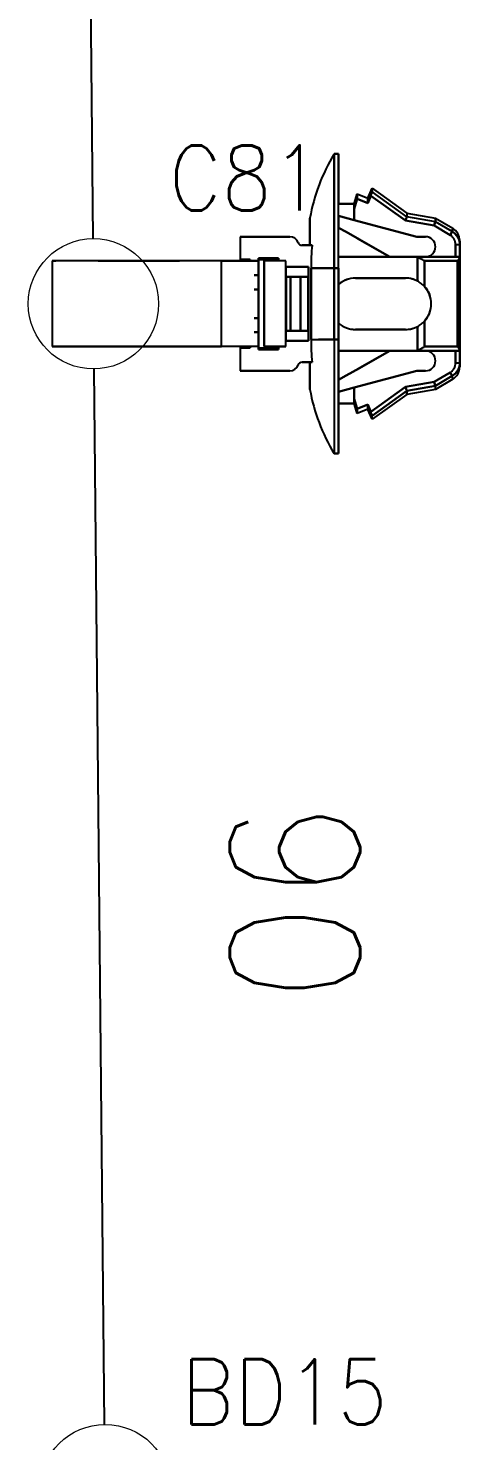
# Model space of a CAD drawing. Header units: inches. Extents: x 47316 to 59086, y 3141 to 11743.
# Drawn here: x 52997 to 53013.5, y 6175.9 to 6230.1 of the extents above; entities that cross this region are included whole.
import ezdxf

# ---------------------------------------------------------------- set-up
doc = ezdxf.new("R2010")
doc.units = ezdxf.units.IN
doc.header["$MEASUREMENT"] = 0
doc.styles.get("Standard").update_dxf_attribs({"font": ''})
doc.styles.get('Standard').set_extended_font_data('SimSun')
doc.linetypes.add('_VH_OTCON', pattern='A,0.0001,[7,VeSys.shx,S=0.1,R=0,X=0,Y=0],-0.4,[7,VeSys.shx,S=0.1,R=0,X=0,Y=0],-0.4,["X",Standard,S=1,R=0,X=-0.5,Y=-0.5],-0.0001,[7,VeSys.shx,S=0.1,R=0,X=0,Y=0],-0.4', length=1.2002)

msp = doc.modelspace()

# ---------------------------------------------------------------- linework, layer by layer
at = {"color": 0, "linetype": '_VH_OTCON', "ltscale": 5}
for p, q in [((52998.954, 6272.029), (52999.452, 6222.024)), ((52999.905, 6176.529), (52999.502, 6217.024))]:
    msp.add_line(p, q, dxfattribs=at)
at = {"color": 7, "ltscale": 0.0075}
for p, q in [((53008.712, 6225.271), (53008.877, 6225.271)), ((53008.877, 6225.271), (53008.712, 6225.271)), ((53013.529, 6221.789), (53013.364, 6221.789)), ((53013.529, 6221.789), (53013.364, 6221.789)), ((53008.877, 6220.893), (53008.712, 6220.893)), ((53008.712, 6220.893), (53008.877, 6220.893)), ((53005.648, 6220.619), (53005.812, 6220.619)), ((53005.812, 6220.619), (53005.648, 6220.619)), ((53005.812, 6220.072), (53005.648, 6220.072)), ((53005.648, 6220.072), (53005.812, 6220.072)), ((53005.648, 6218.977), (53005.812, 6218.977)), ((53005.812, 6218.977), (53005.648, 6218.977)), ((53005.812, 6218.43), (53005.648, 6218.43)), ((53005.648, 6218.43), (53005.812, 6218.43)), ((53008.712, 6218.156), (53008.877, 6218.156)), ((53008.877, 6218.156), (53008.712, 6218.156)), ((53013.529, 6217.718), (53013.364, 6217.718)), ((53013.364, 6217.26), (53013.529, 6217.26)), ((53013.364, 6217.26), (53013.529, 6217.26)), ((53008.712, 6213.778), (53008.877, 6213.778)), ((53008.877, 6213.778), (53008.712, 6213.778))]:
    msp.add_line(p, q, dxfattribs=at)
at = {"color": 7, "ltscale": 0.2}
for p, q in [((53008.712, 6225.271), (53008.712, 6220.893)), ((53008.712, 6220.893), (53008.712, 6225.271)), ((53008.877, 6220.893), (53008.877, 6225.271)), ((53008.877, 6220.893), (53008.877, 6225.271)), ((53008.712, 6218.156), (53008.712, 6213.778)), ((53008.712, 6218.156), (53008.712, 6213.778)), ((53008.877, 6218.156), (53008.877, 6213.778)), ((53008.877, 6213.778), (53008.877, 6218.156))]:
    msp.add_line(p, q, dxfattribs=at)
at = {"color": 7, "ltscale": 0.087396}
for p, q in [((53008.877, 6225.271), (53008.877, 6223.358)), ((53008.877, 6225.271), (53008.877, 6223.358)), ((53008.877, 6213.778), (53008.877, 6215.691))]:
    msp.add_line(p, q, dxfattribs=at)
at = {"color": 7, "ltscale": 0.019025}
msp.add_line((53009.999, 6223.574), (53010.163, 6223.957), dxfattribs=at)
at = {"color": 7, "ltscale": 0.006177}
msp.add_line((53010.163, 6223.822), (53010.163, 6223.957), dxfattribs=at)
at = {"color": 7, "ltscale": 0.006165}
for p, q in [((53010.163, 6223.957), (53010.163, 6223.822)), ((53011.504, 6222.999), (53011.504, 6222.864)), ((53011.504, 6222.999), (53011.504, 6222.864))]:
    msp.add_line(p, q, dxfattribs=at)
at = {"color": 7, "ltscale": 0.075271}
for p, q in [((53010.163, 6223.957), (53011.504, 6222.999)), ((53011.504, 6222.864), (53010.163, 6223.822)), ((53010.163, 6215.227), (53011.504, 6216.184)), ((53011.504, 6216.184), (53010.163, 6215.227)), ((53011.504, 6216.049), (53010.163, 6215.092))]:
    msp.add_line(p, q, dxfattribs=at)
at = {"color": 7, "ltscale": 0.018174}
msp.add_line((53009.479, 6223.355), (53009.588, 6223.738), dxfattribs=at)
at = {"color": 7, "ltscale": 0.018199}
for p, q in [((53009.479, 6223.171), (53009.588, 6223.554)), ((53009.588, 6223.554), (53009.479, 6223.171)), ((53009.479, 6215.878), (53009.588, 6215.495)), ((53009.588, 6215.495), (53009.479, 6215.878))]:
    msp.add_line(p, q, dxfattribs=at)
at = {"color": 7, "ltscale": 0.000925}
msp.add_line((53009.588, 6223.738), (53009.588, 6223.718), dxfattribs=at)
at = {"color": 7, "ltscale": 0.020195}
for p, q in [((53009.588, 6223.738), (53009.999, 6223.574)), ((53009.588, 6223.554), (53009.999, 6223.389)), ((53009.999, 6223.389), (53009.588, 6223.554)), ((53009.588, 6215.495), (53009.999, 6215.659)), ((53009.999, 6215.659), (53009.588, 6215.495)), ((53009.999, 6215.475), (53009.588, 6215.31))]:
    msp.add_line(p, q, dxfattribs=at)
at = {"color": 7, "ltscale": 0.000912}
for p, q in [((53009.588, 6223.718), (53009.588, 6223.738)), ((53009.999, 6215.475), (53009.999, 6215.495))]:
    msp.add_line(p, q, dxfattribs=at)
at = {"color": 7, "ltscale": 0.002823}
msp.add_line((53009.588, 6223.718), (53009.588, 6223.656), dxfattribs=at)
at = {"color": 7, "ltscale": 0.00282}
for p, q in [((53009.588, 6223.656), (53009.588, 6223.718)), ((53009.999, 6215.495), (53009.999, 6215.557))]:
    msp.add_line(p, q, dxfattribs=at)
at = {"color": 7, "ltscale": 0.004681}
for p, q in [((53009.588, 6223.656), (53009.588, 6223.554)), ((53009.588, 6223.554), (53009.588, 6223.656))]:
    msp.add_line(p, q, dxfattribs=at)
at = {"color": 7, "ltscale": 0.013619}
for p, q in [((53009.999, 6223.389), (53010.116, 6223.663)), ((53010.116, 6223.663), (53009.999, 6223.389)), ((53009.999, 6215.659), (53010.116, 6215.385)), ((53010.116, 6215.385), (53009.999, 6215.659))]:
    msp.add_line(p, q, dxfattribs=at)
at = {"color": 7, "ltscale": 0.000327}
msp.add_line((53009.999, 6223.567), (53009.999, 6223.574), dxfattribs=at)
at = {"color": 7, "ltscale": 0.008441}
for p, q in [((53009.999, 6223.574), (53009.999, 6223.389)), ((53009.479, 6223.355), (53009.479, 6223.171)), ((53009.479, 6223.171), (53009.479, 6223.355))]:
    msp.add_line(p, q, dxfattribs=at)
at = {"color": 7, "ltscale": 0.008429}
for p, q in [((53009.999, 6223.389), (53009.999, 6223.574)), ((53009.588, 6215.495), (53009.588, 6215.31))]:
    msp.add_line(p, q, dxfattribs=at)
at = {"color": 7, "ltscale": 0.00033}
for p, q in [((53009.999, 6223.574), (53009.999, 6223.567)), ((53009.479, 6223.348), (53009.479, 6223.355)), ((53009.479, 6215.693), (53009.479, 6215.7))]:
    msp.add_line(p, q, dxfattribs=at)
at = {"color": 7, "ltscale": 0.001593}
msp.add_line((53009.999, 6223.532), (53009.999, 6223.567), dxfattribs=at)
at = {"color": 7, "ltscale": 0.003809}
msp.add_line((53009.999, 6223.567), (53009.999, 6223.483), dxfattribs=at)
at = {"color": 7, "ltscale": 0.004291}
msp.add_line((53009.999, 6223.483), (53009.999, 6223.389), dxfattribs=at)
at = {"color": 7, "ltscale": 0.074459}
for p, q in [((53010.116, 6223.663), (53011.442, 6222.716)), ((53011.442, 6222.716), (53010.116, 6223.663)), ((53010.116, 6215.385), (53011.442, 6216.333)), ((53011.442, 6216.333), (53010.116, 6215.385))]:
    msp.add_line(p, q, dxfattribs=at)
at = {"color": 7, "ltscale": 0.075264}
msp.add_line((53011.504, 6222.864), (53010.163, 6223.822), dxfattribs=at)
at = {"color": 7, "ltscale": 0.027499}
for p, q in [((53009.479, 6223.355), (53008.877, 6223.355)), ((53008.877, 6223.355), (53009.479, 6223.355)), ((53009.479, 6215.693), (53008.877, 6215.693)), ((53008.877, 6215.693), (53009.479, 6215.693))]:
    msp.add_line(p, q, dxfattribs=at)
at = {"color": 7, "ltscale": 0.020602}
for p, q in [((53008.877, 6222.898), (53008.877, 6222.447)), ((53008.877, 6222.898), (53008.877, 6222.447)), ((53008.877, 6216.151), (53008.877, 6216.602))]:
    msp.add_line(p, q, dxfattribs=at)
at = {"color": 7, "ltscale": 0.028456}
for p, q in [((53009.479, 6222.737), (53008.877, 6222.898)), ((53008.877, 6222.898), (53009.479, 6222.737)), ((53009.479, 6216.311), (53008.877, 6216.151)), ((53008.877, 6216.151), (53009.479, 6216.311))]:
    msp.add_line(p, q, dxfattribs=at)
at = {"color": 7, "ltscale": 0.008432}
msp.add_line((53009.479, 6223.171), (53009.479, 6223.355), dxfattribs=at)
at = {"color": 7, "ltscale": 0.000342}
for p, q in [((53009.479, 6223.355), (53009.479, 6223.348)), ((53009.479, 6215.701), (53009.479, 6215.693))]:
    msp.add_line(p, q, dxfattribs=at)
at = {"color": 7, "ltscale": 0.000286}
for p, q in [((53009.48, 6223.354), (53009.479, 6223.348)), ((53009.479, 6223.348), (53009.48, 6223.354))]:
    msp.add_line(p, q, dxfattribs=at)
at = {"color": 7, "ltscale": 0.002209}
msp.add_line((53009.479, 6223.3), (53009.479, 6223.348), dxfattribs=at)
at = {"color": 7, "ltscale": 0.003674}
for p, q in [((53009.479, 6223.348), (53009.479, 6223.267)), ((53009.479, 6215.781), (53009.479, 6215.701))]:
    msp.add_line(p, q, dxfattribs=at)
at = {"color": 7, "ltscale": 0.00434}
msp.add_line((53009.479, 6223.267), (53009.479, 6223.172), dxfattribs=at)
at = {"color": 7, "ltscale": 0.019785}
for p, q in [((53009.479, 6222.737), (53009.479, 6223.171)), ((53009.479, 6223.171), (53009.479, 6222.737)), ((53009.479, 6216.311), (53009.479, 6215.878)), ((53009.479, 6215.878), (53009.479, 6216.311))]:
    msp.add_line(p, q, dxfattribs=at)
at = {"color": 7, "ltscale": 0.002621}
for p, q in [((53011.481, 6222.807), (53011.503, 6222.86)), ((53011.503, 6222.86), (53011.481, 6222.807)), ((53011.503, 6216.188), (53011.481, 6216.241)), ((53011.481, 6216.241), (53011.503, 6216.188))]:
    msp.add_line(p, q, dxfattribs=at)
at = {"color": 7, "ltscale": 0.050773}
for p, q in [((53012.598, 6222.669), (53011.503, 6222.86)), ((53011.503, 6216.188), (53012.598, 6216.38)), ((53012.598, 6216.38), (53011.503, 6216.188))]:
    msp.add_line(p, q, dxfattribs=at)
at = {"color": 7, "ltscale": 0.05076}
for p, q in [((53011.504, 6222.999), (53012.598, 6222.808)), ((53012.598, 6216.241), (53011.504, 6216.049))]:
    msp.add_line(p, q, dxfattribs=at)
at = {"color": 7, "ltscale": 0.050769}
msp.add_line((53012.598, 6222.669), (53011.504, 6222.864), dxfattribs=at)
at = {"color": 7, "ltscale": 0.047501}
for p, q in [((53007.782, 6221.768), (53007.782, 6222.808)), ((53007.782, 6222.808), (53007.782, 6221.768)), ((53007.782, 6216.241), (53007.782, 6217.28)), ((53007.782, 6217.28), (53007.782, 6216.241))]:
    msp.add_line(p, q, dxfattribs=at)
at = {"color": 7, "ltscale": 0.015242}
for p, q in [((53009.167, 6222.279), (53008.876, 6222.443)), ((53008.876, 6216.605), (53009.167, 6216.769))]:
    msp.add_line(p, q, dxfattribs=at)
at = {"color": 7, "ltscale": 0.015215}
msp.add_line((53008.876, 6222.443), (53009.166, 6222.28), dxfattribs=at)
at = {"color": 7, "ltscale": 0.02701}
msp.add_line((53009.166, 6222.28), (53009.681, 6221.989), dxfattribs=at)
at = {"color": 7, "ltscale": 0.026985}
for p, q in [((53009.681, 6221.989), (53009.167, 6222.279)), ((53009.167, 6216.769), (53009.681, 6217.06))]:
    msp.add_line(p, q, dxfattribs=at)
at = {"color": 7, "ltscale": 0.11383}
for p, q in [((53011.887, 6222.097), (53009.479, 6222.737)), ((53009.479, 6222.737), (53011.887, 6222.097)), ((53011.887, 6216.952), (53009.479, 6216.311)), ((53009.479, 6216.311), (53011.887, 6216.952))]:
    msp.add_line(p, q, dxfattribs=at)
at = {"color": 7, "ltscale": 0.004321}
for p, q in [((53011.442, 6222.716), (53011.479, 6222.803)), ((53011.479, 6222.803), (53011.442, 6222.716)), ((53011.479, 6216.245), (53011.442, 6216.333)), ((53011.442, 6216.333), (53011.479, 6216.245))]:
    msp.add_line(p, q, dxfattribs=at)
at = {"color": 7, "ltscale": 0.051095}
for p, q in [((53011.442, 6222.716), (53012.544, 6222.523)), ((53012.544, 6222.523), (53011.442, 6222.716)), ((53011.442, 6216.333), (53012.544, 6216.525)), ((53012.544, 6216.525), (53011.442, 6216.333))]:
    msp.add_line(p, q, dxfattribs=at)
at = {"color": 7, "ltscale": 0.000205}
for p, q in [((53011.479, 6222.803), (53011.481, 6222.807)), ((53011.481, 6222.807), (53011.479, 6222.803)), ((53011.481, 6216.241), (53011.479, 6216.245)), ((53011.479, 6216.245), (53011.481, 6216.241))]:
    msp.add_line(p, q, dxfattribs=at)
at = {"color": 7, "ltscale": 0.004276}
for p, q in [((53012.577, 6222.611), (53012.544, 6222.523)), ((53012.544, 6222.523), (53012.576, 6222.611)), ((53012.576, 6216.437), (53012.544, 6216.525)), ((53012.544, 6216.525), (53012.577, 6216.438))]:
    msp.add_line(p, q, dxfattribs=at)
at = {"color": 7, "ltscale": 0.0329}
for p, q in [((53012.544, 6222.523), (53013.165, 6222.158)), ((53013.165, 6222.158), (53012.544, 6222.523)), ((53012.544, 6216.525), (53013.165, 6216.891)), ((53013.165, 6216.891), (53012.544, 6216.525))]:
    msp.add_line(p, q, dxfattribs=at)
at = {"color": 7, "ltscale": 0.002806}
for p, q in [((53012.576, 6222.611), (53012.598, 6222.669)), ((53012.598, 6216.38), (53012.576, 6216.437))]:
    msp.add_line(p, q, dxfattribs=at)
at = {"color": 7, "ltscale": 0.00266}
for p, q in [((53012.598, 6222.669), (53012.578, 6222.614)), ((53012.578, 6216.435), (53012.598, 6216.38))]:
    msp.add_line(p, q, dxfattribs=at)
at = {"color": 7, "ltscale": 0.006219}
msp.add_line((53012.598, 6222.672), (53012.598, 6222.808), dxfattribs=at)
at = {"color": 7, "ltscale": 0.006223}
for p, q in [((53012.598, 6222.808), (53012.598, 6222.671)), ((53012.598, 6216.241), (53012.598, 6216.377)), ((53012.598, 6216.241), (53012.598, 6216.377))]:
    msp.add_line(p, q, dxfattribs=at)
at = {"color": 7, "ltscale": 0.034946}
for p, q in [((53012.598, 6222.808), (53013.258, 6222.42)), ((53013.258, 6216.629), (53012.598, 6216.241))]:
    msp.add_line(p, q, dxfattribs=at)
at = {"color": 7, "ltscale": 0.000128}
for p, q in [((53012.598, 6222.671), (53012.598, 6222.669)), ((53012.598, 6222.669), (53012.598, 6222.671)), ((53012.598, 6216.38), (53012.598, 6216.377))]:
    msp.add_line(p, q, dxfattribs=at)
at = {"color": 7, "ltscale": 0.034208}
for p, q in [((53013.244, 6222.292), (53012.598, 6222.671)), ((53013.244, 6216.757), (53012.598, 6216.377))]:
    msp.add_line(p, q, dxfattribs=at)
at = {"color": 7, "ltscale": 0.034163}
for p, q in [((53013.244, 6222.292), (53012.598, 6222.669)), ((53012.598, 6216.38), (53013.244, 6216.757))]:
    msp.add_line(p, q, dxfattribs=at)
at = {"color": 7, "ltscale": 0.007092}
for p, q in [((53013.244, 6222.292), (53013.165, 6222.158)), ((53013.165, 6222.158), (53013.244, 6222.292)), ((53013.165, 6216.891), (53013.244, 6216.757)), ((53013.244, 6216.757), (53013.165, 6216.891))]:
    msp.add_line(p, q, dxfattribs=at)
at = {"color": 7, "ltscale": 0.00587}
msp.add_line((53013.259, 6222.419), (53013.244, 6222.292), dxfattribs=at)
at = {"color": 7, "ltscale": 0.005865}
for p, q in [((53013.244, 6222.292), (53013.258, 6222.419)), ((53013.258, 6216.629), (53013.244, 6216.757))]:
    msp.add_line(p, q, dxfattribs=at)
at = {"color": 7, "ltscale": 0.039999}
for p, q in [((53005.1, 6222.097), (53005.1, 6221.221)), ((53005.1, 6222.097), (53005.1, 6221.221)), ((53005.1, 6217.828), (53005.1, 6216.952)), ((53005.1, 6217.828), (53005.1, 6216.952))]:
    msp.add_line(p, q, dxfattribs=at)
at = {"color": 7, "ltscale": 0.022501}
for p, q in [((53005.1, 6222.097), (53005.593, 6222.097)), ((53005.593, 6222.097), (53005.1, 6222.097)), ((53005.1, 6216.952), (53005.593, 6216.952)), ((53005.1, 6216.952), (53005.593, 6216.952))]:
    msp.add_line(p, q, dxfattribs=at)
at = {"color": 7, "ltscale": 0.064999}
for p, q in [((53005.593, 6222.097), (53007.016, 6222.097)), ((53007.016, 6222.097), (53005.593, 6222.097)), ((53005.593, 6216.952), (53007.016, 6216.952)), ((53005.593, 6216.952), (53007.016, 6216.952))]:
    msp.add_line(p, q, dxfattribs=at)
at = {"color": 7, "ltscale": 0.017476}
for p, q in [((53007.48, 6221.768), (53007.863, 6221.768)), ((53007.48, 6217.28), (53007.863, 6217.28))]:
    msp.add_line(p, q, dxfattribs=at)
at = {"color": 7, "ltscale": 0.017471}
for p, q in [((53007.863, 6221.768), (53007.48, 6221.768)), ((53007.863, 6217.28), (53007.48, 6217.28))]:
    msp.add_line(p, q, dxfattribs=at)
at = {"color": 7, "ltscale": 0.00369}
for p, q in [((53007.782, 6221.768), (53007.863, 6221.768)), ((53007.863, 6217.28), (53007.782, 6217.28))]:
    msp.add_line(p, q, dxfattribs=at)
at = {"color": 7, "ltscale": 0.064963}
msp.add_line((53009.609, 6222.03), (53010.847, 6221.33), dxfattribs=at)
at = {"color": 7, "ltscale": 0.061156}
for p, q in [((53010.847, 6221.33), (53009.681, 6221.989)), ((53009.681, 6217.06), (53010.847, 6217.718))]:
    msp.add_line(p, q, dxfattribs=at)
at = {"color": 7, "ltscale": 0.061161}
msp.add_line((53009.681, 6221.989), (53010.847, 6221.33), dxfattribs=at)
at = {"color": 7, "ltscale": 0.014999}
for p, q in [((53012.215, 6222.097), (53011.887, 6222.097)), ((53012.215, 6222.097), (53011.887, 6222.097)), ((53011.887, 6222.097), (53012.215, 6222.097)), ((53012.215, 6216.952), (53011.887, 6216.952)), ((53011.887, 6216.952), (53012.215, 6216.952))]:
    msp.add_line(p, q, dxfattribs=at)
at = {"color": 7, "ltscale": 0.020941}
for p, q in [((53013.364, 6221.789), (53013.364, 6221.33)), ((53013.364, 6221.33), (53013.364, 6221.789)), ((53013.529, 6221.789), (53013.529, 6221.33)), ((53013.529, 6221.33), (53013.529, 6221.789)), ((53013.364, 6217.26), (53013.364, 6217.718)), ((53013.364, 6217.718), (53013.364, 6217.26)), ((53013.529, 6217.718), (53013.529, 6217.26)), ((53013.529, 6217.26), (53013.529, 6217.718))]:
    msp.add_line(p, q, dxfattribs=at)
at = {"color": 7, "ltscale": 0.007248}
msp.add_line((53013.529, 6221.789), (53013.529, 6221.947), dxfattribs=at)
at = {"color": 7, "ltscale": 0.001605}
msp.add_line((53013.529, 6221.904), (53013.529, 6221.939), dxfattribs=at)
at = {"color": 7, "ltscale": 0.006183}
msp.add_line((53013.529, 6221.924), (53013.529, 6221.789), dxfattribs=at)
at = {"color": 7, "ltscale": 0.004422}
msp.add_line((53013.529, 6221.789), (53013.529, 6221.886), dxfattribs=at)
at = {"color": 7, "ltscale": 0.012915}
msp.add_line((53013.529, 6221.886), (53013.529, 6221.603), dxfattribs=at)
at = {"color": 7, "ltscale": 0.0175}
for p, q in [((53005.1, 6221.221), (53005.483, 6221.221)), ((53005.483, 6221.221), (53005.1, 6221.221)), ((53005.1, 6217.828), (53005.483, 6217.828)), ((53005.1, 6217.828), (53005.483, 6217.828)), ((53005.483, 6217.828), (53005.1, 6217.828))]:
    msp.add_line(p, q, dxfattribs=at)
at = {"color": 7, "ltscale": 0.002499}
for p, q in [((53005.1, 6221.221), (53005.1, 6221.166)), ((53005.483, 6221.166), (53005.483, 6221.221)), ((53005.483, 6221.221), (53005.483, 6221.166)), ((53005.812, 6221.276), (53005.812, 6221.221)), ((53005.812, 6221.221), (53005.812, 6221.276)), ((53005.812, 6221.221), (53005.812, 6221.276)), ((53006.523, 6221.166), (53006.523, 6221.221)), ((53006.523, 6221.221), (53006.523, 6221.166)), ((53006.523, 6221.166), (53006.523, 6221.221)), ((53005.1, 6217.882), (53005.1, 6217.828)), ((53005.483, 6217.828), (53005.483, 6217.882)), ((53005.483, 6217.882), (53005.483, 6217.828)), ((53005.812, 6217.773), (53005.812, 6217.828)), ((53005.812, 6217.773), (53005.812, 6217.828)), ((53006.523, 6217.828), (53006.523, 6217.882)), ((53006.523, 6217.882), (53006.523, 6217.828)), ((53006.523, 6217.828), (53006.523, 6217.882))]:
    msp.add_line(p, q, dxfattribs=at)
at = {"color": 7, "ltscale": 2.6e-05}
for p, q in [((53005.1, 6221.221), (53005.101, 6221.221)), ((53005.101, 6217.828), (53005.1, 6217.828))]:
    msp.add_line(p, q, dxfattribs=at)
at = {"color": 7, "ltscale": 0.035001}
for p, q in [((53006.578, 6221.276), (53005.812, 6221.276)), ((53006.578, 6221.276), (53005.812, 6221.276)), ((53005.812, 6221.276), (53006.578, 6221.276)), ((53008.877, 6218.156), (53008.11, 6218.156)), ((53008.877, 6218.156), (53008.11, 6218.156)), ((53005.812, 6217.773), (53006.578, 6217.773)), ((53006.578, 6217.773), (53005.812, 6217.773))]:
    msp.add_line(p, q, dxfattribs=at)
at = {"color": 7, "ltscale": 0.032501}
for p, q in [((53005.812, 6221.221), (53006.523, 6221.221)), ((53006.523, 6221.221), (53005.812, 6221.221)), ((53005.812, 6217.828), (53006.523, 6217.828)), ((53005.812, 6217.828), (53006.523, 6217.828))]:
    msp.add_line(p, q, dxfattribs=at)
at = {"color": 7, "ltscale": 0.154999}
for p, q in [((53005.812, 6217.828), (53005.812, 6221.221)), ((53005.812, 6221.221), (53005.812, 6217.828))]:
    msp.add_line(p, q, dxfattribs=at)
at = {"color": 7, "ltscale": 0.004999}
for p, q in [((53006.578, 6221.166), (53006.578, 6221.276)), ((53006.578, 6221.276), (53006.578, 6221.166)), ((53006.578, 6217.773), (53006.578, 6217.882)), ((53006.578, 6217.882), (53006.578, 6217.773))]:
    msp.add_line(p, q, dxfattribs=at)
at = {"color": 7, "ltscale": 0.089999}
for p, q in [((53010.847, 6221.33), (53008.877, 6221.33)), ((53008.877, 6221.33), (53010.847, 6221.33)), ((53008.877, 6217.718), (53010.847, 6217.718)), ((53010.847, 6217.718), (53008.877, 6217.718))]:
    msp.add_line(p, q, dxfattribs=at)
at = {"color": 7, "ltscale": 0.039936}
for p, q in [((53011.721, 6221.33), (53010.847, 6221.33)), ((53010.847, 6221.33), (53011.721, 6221.33)), ((53010.847, 6217.718), (53011.721, 6217.718)), ((53011.721, 6217.718), (53010.847, 6217.718))]:
    msp.add_line(p, q, dxfattribs=at)
at = {"color": 7, "ltscale": 0.082565}
for p, q in [((53011.721, 6221.33), (53013.529, 6221.33)), ((53013.529, 6221.33), (53011.721, 6221.33)), ((53013.529, 6217.718), (53011.721, 6217.718)), ((53011.721, 6217.718), (53013.529, 6217.718))]:
    msp.add_line(p, q, dxfattribs=at)
at = {"color": 7, "ltscale": 0.041339}
for p, q in [((53011.905, 6220.397), (53011.905, 6221.302)), ((53011.905, 6221.302), (53011.905, 6220.397)), ((53011.905, 6217.746), (53011.905, 6218.651)), ((53011.905, 6218.651), (53011.905, 6217.746))]:
    msp.add_line(p, q, dxfattribs=at)
at = {"color": 7, "ltscale": 0.002635}
for p, q in [((53011.905, 6221.302), (53011.959, 6221.282)), ((53011.959, 6217.766), (53011.905, 6217.746))]:
    msp.add_line(p, q, dxfattribs=at)
at = {"color": 7, "ltscale": 0.002634}
for p, q in [((53011.959, 6221.282), (53011.905, 6221.302)), ((53011.905, 6217.746), (53011.959, 6217.766))]:
    msp.add_line(p, q, dxfattribs=at)
at = {"color": 7, "ltscale": 0.000399}
msp.add_line((53013.528, 6221.302), (53013.529, 6221.311), dxfattribs=at)
at = {"color": 7, "ltscale": 0.012512}
for p, q in [((53013.529, 6221.603), (53013.529, 6221.329)), ((53013.529, 6217.719), (53013.529, 6217.445))]:
    msp.add_line(p, q, dxfattribs=at)
at = {"color": 7, "ltscale": 0.000995}
for p, q in [((53013.529, 6221.33), (53013.529, 6221.309)), ((53013.529, 6221.309), (53013.529, 6221.33)), ((53013.529, 6217.74), (53013.529, 6217.718)), ((53013.529, 6217.718), (53013.529, 6217.74))]:
    msp.add_line(p, q, dxfattribs=at)
at = {"color": 7, "ltscale": 0.163214}
msp.add_line((53013.529, 6221.311), (53013.529, 6217.738), dxfattribs=at)
at = {"color": 7, "ltscale": 0.163013}
msp.add_line((53013.529, 6217.74), (53013.529, 6221.309), dxfattribs=at)
at = {"color": 7, "ltscale": 0.378893}
msp.add_line((53004.394, 6221.166), (52997.894, 6221.166), dxfattribs=at)
at = {"color": 7, "ltscale": 0.15}
for p, q in [((52997.894, 6221.166), (52997.894, 6217.882)), ((53004.394, 6217.882), (53004.394, 6221.166)), ((53004.394, 6217.882), (53004.394, 6221.166)), ((53006.031, 6221.166), (53006.031, 6217.882)), ((53006.031, 6217.882), (53006.031, 6221.166)), ((53006.852, 6217.882), (53006.852, 6221.166)), ((53006.852, 6217.882), (53006.852, 6221.166)), ((53013.446, 6221.166), (53013.446, 6217.882)), ((53013.446, 6217.882), (53013.446, 6221.166))]:
    msp.add_line(p, q, dxfattribs=at)
at = {"color": 7, "ltscale": 0.0272}
msp.add_line((52998.041, 6221.166), (52997.894, 6221.166), dxfattribs=at)
at = {"color": 7, "ltscale": 0.37888}
msp.add_line((53004.394, 6221.166), (52997.894, 6221.166), dxfattribs=at)
at = {"color": 7, "ltscale": 0.027199}
msp.add_line((52997.894, 6221.166), (52998.041, 6221.166), dxfattribs=at)
at = {"color": 7, "ltscale": 0.142589}
msp.add_line((52999.661, 6221.166), (53002.782, 6221.166), dxfattribs=at)
at = {"color": 7, "ltscale": 0.142593}
msp.add_line((53002.783, 6221.166), (52999.662, 6221.166), dxfattribs=at)
at = {"color": 7, "ltscale": 0.0644}
for p, q in [((53004.394, 6221.166), (53005.804, 6221.166)), ((53005.804, 6221.166), (53004.394, 6221.166)), ((53005.804, 6217.882), (53004.394, 6217.882)), ((53005.804, 6217.882), (53004.394, 6217.882))]:
    msp.add_line(p, q, dxfattribs=at)
at = {"color": 7, "ltscale": 0.0375}
for p, q in [((53006.852, 6221.166), (53006.031, 6221.166)), ((53006.852, 6221.166), (53006.031, 6221.166)), ((53006.031, 6217.882), (53006.852, 6217.882)), ((53006.852, 6217.882), (53006.031, 6217.882))]:
    msp.add_line(p, q, dxfattribs=at)
at = {"color": 7, "ltscale": 0.040002}
for p, q in [((53007.727, 6220.947), (53006.852, 6220.947)), ((53007.727, 6220.947), (53006.852, 6220.947)), ((53006.852, 6220.947), (53007.727, 6220.947)), ((53006.852, 6218.101), (53007.727, 6218.101)), ((53007.727, 6218.101), (53006.852, 6218.101))]:
    msp.add_line(p, q, dxfattribs=at)
at = {"color": 7, "ltscale": 0.017502}
for p, q in [((53006.852, 6220.947), (53006.852, 6220.564)), ((53006.852, 6218.484), (53006.852, 6218.101))]:
    msp.add_line(p, q, dxfattribs=at)
at = {"color": 7, "ltscale": 0.129999}
for p, q in [((53007.727, 6218.101), (53007.727, 6220.947)), ((53007.727, 6220.947), (53007.727, 6218.101))]:
    msp.add_line(p, q, dxfattribs=at)
at = {"color": 7, "ltscale": 0.040569}
for p, q in [((53008.712, 6220.893), (53007.824, 6220.893)), ((53007.824, 6218.156), (53008.712, 6218.156))]:
    msp.add_line(p, q, dxfattribs=at)
at = {"color": 7, "ltscale": 0.125}
for p, q in [((53007.824, 6220.893), (53007.824, 6218.156)), ((53007.824, 6218.156), (53007.824, 6220.893)), ((53008.712, 6220.893), (53008.712, 6218.156)), ((53008.712, 6218.156), (53008.712, 6220.893)), ((53008.877, 6220.893), (53008.877, 6218.156)), ((53008.877, 6218.156), (53008.877, 6220.893))]:
    msp.add_line(p, q, dxfattribs=at)
at = {"color": 7, "ltscale": 0.040567}
for p, q in [((53007.824, 6220.893), (53008.712, 6220.893)), ((53007.824, 6218.156), (53008.712, 6218.156))]:
    msp.add_line(p, q, dxfattribs=at)
at = {"color": 7, "ltscale": 0.02751}
msp.add_line((53008.713, 6220.893), (53008.11, 6220.893), dxfattribs=at)
msp.add_line((53008.713, 6220.893), (53008.11, 6220.893), dxfattribs=at)
at = {"color": 7, "ltscale": 0.057954}
for p, q in [((53013.446, 6221.166), (53012.177, 6221.166)), ((53012.177, 6221.166), (53013.446, 6221.166)), ((53012.177, 6217.882), (53013.446, 6217.882)), ((53013.446, 6217.882), (53012.177, 6217.882))]:
    msp.add_line(p, q, dxfattribs=at)
at = {"color": 7, "ltscale": 0.044711}
for p, q in [((53012.177, 6221.166), (53012.177, 6220.187)), ((53012.177, 6220.187), (53012.177, 6221.166)), ((53012.177, 6218.861), (53012.177, 6217.882)), ((53012.177, 6217.882), (53012.177, 6218.861))]:
    msp.add_line(p, q, dxfattribs=at)
at = {"color": 7, "ltscale": 0.000368}
msp.add_line((53005.804, 6220.619), (53005.812, 6220.619), dxfattribs=at)
at = {"color": 7, "ltscale": 0.025}
for p, q in [((53005.804, 6220.619), (53005.804, 6220.072)), ((53005.804, 6220.619), (53005.804, 6220.072)), ((53005.804, 6218.977), (53005.804, 6218.43)), ((53005.804, 6218.977), (53005.804, 6218.43)), ((53005.812, 6218.977), (53005.812, 6218.43)), ((53005.648, 6216.952), (53005.1, 6216.952))]:
    msp.add_line(p, q, dxfattribs=at)
at = {"color": 7, "ltscale": 0.023056}
msp.add_line((53005.812, 6220.576), (53005.812, 6220.072), dxfattribs=at)
at = {"color": 7, "ltscale": 0.00087}
for p, q in [((53006.871, 6220.564), (53006.852, 6220.564)), ((53006.852, 6220.564), (53006.871, 6220.564)), ((53006.871, 6218.484), (53006.852, 6218.484)), ((53006.852, 6218.484), (53006.871, 6218.484))]:
    msp.add_line(p, q, dxfattribs=at)
at = {"color": 7, "ltscale": 0.095001}
for p, q in [((53006.871, 6218.484), (53006.871, 6220.564)), ((53006.871, 6220.564), (53006.871, 6218.484)), ((53007.034, 6218.484), (53007.034, 6220.564)), ((53007.034, 6220.564), (53007.034, 6218.484)), ((53007.424, 6220.564), (53007.424, 6218.484)), ((53007.424, 6218.484), (53007.424, 6220.564)), ((53007.696, 6220.564), (53007.696, 6218.484))]:
    msp.add_line(p, q, dxfattribs=at)
at = {"color": 7, "ltscale": 0.007443}
for p, q in [((53007.034, 6220.564), (53006.871, 6220.564)), ((53006.871, 6220.564), (53007.034, 6220.564)), ((53007.034, 6218.484), (53006.871, 6218.484)), ((53006.871, 6218.484), (53007.034, 6218.484))]:
    msp.add_line(p, q, dxfattribs=at)
at = {"color": 7, "ltscale": 0.017839}
for p, q in [((53007.424, 6220.564), (53007.034, 6220.564)), ((53007.034, 6220.564), (53007.424, 6220.564)), ((53007.424, 6218.484), (53007.034, 6218.484)), ((53007.034, 6218.484), (53007.424, 6218.484))]:
    msp.add_line(p, q, dxfattribs=at)
at = {"color": 7, "ltscale": 0.012407}
for p, q in [((53007.696, 6220.564), (53007.424, 6220.564)), ((53007.696, 6218.484), (53007.424, 6218.484))]:
    msp.add_line(p, q, dxfattribs=at)
at = {"color": 7, "ltscale": 0.013841}
for p, q in [((53007.424, 6220.564), (53007.727, 6220.564)), ((53007.727, 6218.484), (53007.424, 6218.484))]:
    msp.add_line(p, q, dxfattribs=at)
at = {"color": 7, "ltscale": 0.001447}
msp.add_line((53007.696, 6220.564), (53007.727, 6220.564), dxfattribs=at)
at = {"color": 7, "ltscale": 0.0875}
for p, q in [((53009.533, 6220.509), (53011.449, 6220.509)), ((53011.449, 6220.509), (53009.533, 6220.509)), ((53011.449, 6220.509), (53009.533, 6220.509)), ((53011.449, 6218.539), (53009.533, 6218.539)), ((53009.533, 6218.539), (53011.449, 6218.539)), ((53008.877, 6215.693), (53008.877, 6213.778))]:
    msp.add_line(p, q, dxfattribs=at)
at = {"color": 7, "ltscale": 0.000598}
msp.add_line((53012.177, 6220.187), (53012.169, 6220.197), dxfattribs=at)
at = {"color": 7, "ltscale": 0.000322}
msp.add_line((53005.812, 6218.977), (53005.805, 6218.977), dxfattribs=at)
at = {"color": 7, "ltscale": 0.023952}
msp.add_line((53007.376, 6218.484), (53006.852, 6218.484), dxfattribs=at)
at = {"color": 7, "ltscale": 0.014789}
msp.add_line((53007.404, 6218.484), (53007.727, 6218.484), dxfattribs=at)
at = {"color": 7, "ltscale": 0.001863}
msp.add_line((53012.15, 6218.833), (53012.178, 6218.862), dxfattribs=at)
at = {"color": 7, "ltscale": 0.000505}
msp.add_line((53012.177, 6218.861), (53012.17, 6218.853), dxfattribs=at)
at = {"color": 7, "ltscale": 0.378897}
msp.add_line((52997.894, 6217.882), (53004.394, 6217.882), dxfattribs=at)
at = {"color": 7, "ltscale": 0.215019}
msp.add_line((53002.361, 6217.882), (52997.894, 6217.882), dxfattribs=at)
at = {"color": 7, "ltscale": 0.315749}
msp.add_line((52997.894, 6217.882), (53003.832, 6217.882), dxfattribs=at)
at = {"color": 7, "ltscale": 0.378905}
msp.add_line((53004.394, 6217.882), (52997.894, 6217.882), dxfattribs=at)
at = {"color": 7, "ltscale": 0.315758}
msp.add_line((52997.894, 6217.882), (53003.832, 6217.882), dxfattribs=at)
at = {"color": 7, "ltscale": 0.179182}
msp.add_line((53002.138, 6217.882), (52998.216, 6217.882), dxfattribs=at)
at = {"color": 7, "ltscale": 0.026669}
for p, q in [((53002.138, 6217.882), (53002.722, 6217.882)), ((53002.722, 6217.882), (53002.138, 6217.882)), ((53002.361, 6217.882), (53002.945, 6217.882))]:
    msp.add_line(p, q, dxfattribs=at)
at = {"color": 7, "ltscale": 0.108633}
msp.add_line((53005.1, 6217.882), (53002.722, 6217.882), dxfattribs=at)
at = {"color": 7, "ltscale": 0.076392}
msp.add_line((53004.394, 6217.882), (53002.722, 6217.882), dxfattribs=at)
at = {"color": 7, "ltscale": 0.098454}
msp.add_line((53005.1, 6217.882), (53002.945, 6217.882), dxfattribs=at)
at = {"color": 7, "ltscale": 0.057913}
msp.add_line((53005.1, 6217.882), (53003.832, 6217.882), dxfattribs=at)
at = {"color": 7, "ltscale": 0.021939}
msp.add_line((53005.812, 6217.828), (53006.292, 6217.828), dxfattribs=at)
at = {"color": 7, "ltscale": 0.000629}
msp.add_line((53005.812, 6217.787), (53005.812, 6217.773), dxfattribs=at)
at = {"color": 7, "ltscale": 0.010562}
msp.add_line((53006.523, 6217.828), (53006.292, 6217.828), dxfattribs=at)
at = {"color": 7, "ltscale": 0.002502}
msp.add_line((53006.578, 6217.882), (53006.523, 6217.882), dxfattribs=at)
at = {"color": 7, "ltscale": 0.065039}
msp.add_line((53010.847, 6217.718), (53009.607, 6217.018), dxfattribs=at)
at = {"color": 7, "ltscale": 0.06116}
msp.add_line((53010.847, 6217.718), (53009.681, 6217.06), dxfattribs=at)
at = {"color": 7, "ltscale": 0.040697}
msp.add_line((53010.643, 6217.718), (53009.752, 6217.718), dxfattribs=at)
at = {"color": 7, "ltscale": 0.040701}
msp.add_line((53009.752, 6217.718), (53010.643, 6217.718), dxfattribs=at)
at = {"color": 7, "ltscale": 0.048712}
msp.add_line((53011.913, 6217.718), (53010.847, 6217.718), dxfattribs=at)
at = {"color": 7, "ltscale": 0.008279}
msp.add_line((53012.094, 6217.718), (53011.913, 6217.718), dxfattribs=at)
at = {"color": 7, "ltscale": 0.005516}
msp.add_line((53012.215, 6217.718), (53012.094, 6217.718), dxfattribs=at)
at = {"color": 7, "ltscale": 0.052501}
msp.add_line((53013.364, 6217.718), (53012.215, 6217.718), dxfattribs=at)
at = {"color": 7, "ltscale": 0.015717}
msp.add_line((53013.529, 6217.101), (53013.529, 6217.445), dxfattribs=at)
at = {"color": 7, "ltscale": 0.015729}
msp.add_line((53013.529, 6217.445), (53013.529, 6217.101), dxfattribs=at)
at = {"color": 7, "ltscale": 0.0625}
msp.add_line((53007.016, 6216.952), (53005.648, 6216.952), dxfattribs=at)
at = {"color": 7, "ltscale": 0.013786}
msp.add_line((53007.782, 6217.28), (53007.48, 6217.28), dxfattribs=at)
at = {"color": 7, "ltscale": 0.02697}
msp.add_line((53009.681, 6217.06), (53009.167, 6216.769), dxfattribs=at)
at = {"color": 7, "ltscale": 0.015289}
msp.add_line((53009.167, 6216.769), (53008.876, 6216.605), dxfattribs=at)
at = {"color": 7, "ltscale": 0.020749}
msp.add_line((53008.877, 6216.605), (53008.877, 6216.151), dxfattribs=at)
at = {"color": 7, "ltscale": 0.005864}
msp.add_line((53013.259, 6216.629), (53013.244, 6216.757), dxfattribs=at)
at = {"color": 7, "ltscale": 0.006299}
msp.add_line((53009.479, 6215.878), (53009.479, 6215.74), dxfattribs=at)
at = {"color": 7, "ltscale": 0.006305}
msp.add_line((53009.479, 6215.74), (53009.479, 6215.878), dxfattribs=at)
at = {"color": 7, "ltscale": 0.00329}
msp.add_line((53009.479, 6215.853), (53009.479, 6215.781), dxfattribs=at)
at = {"color": 7, "ltscale": 0.006641}
msp.add_line((53009.479, 6215.693), (53009.479, 6215.839), dxfattribs=at)
at = {"color": 7, "ltscale": 0.006168}
for p, q in [((53011.504, 6216.184), (53011.504, 6216.049)), ((53011.504, 6216.049), (53011.504, 6216.184))]:
    msp.add_line(p, q, dxfattribs=at)
at = {"color": 7, "ltscale": 0.001825}
msp.add_line((53009.479, 6215.7), (53009.479, 6215.74), dxfattribs=at)
at = {"color": 7, "ltscale": 0.002142}
msp.add_line((53009.479, 6215.74), (53009.479, 6215.693), dxfattribs=at)
at = {"color": 7, "ltscale": 0.002136}
msp.add_line((53009.479, 6215.693), (53009.479, 6215.74), dxfattribs=at)
at = {"color": 7, "ltscale": 0.018183}
msp.add_line((53009.588, 6215.311), (53009.479, 6215.693), dxfattribs=at)
at = {"color": 7, "ltscale": 0.008438}
msp.add_line((53009.588, 6215.311), (53009.588, 6215.495), dxfattribs=at)
at = {"color": 7, "ltscale": 0.002185}
msp.add_line((53009.588, 6215.401), (53009.588, 6215.353), dxfattribs=at)
at = {"color": 7, "ltscale": 0.004715}
msp.add_line((53009.999, 6215.659), (53009.999, 6215.556), dxfattribs=at)
at = {"color": 7, "ltscale": 0.004687}
msp.add_line((53009.999, 6215.557), (53009.999, 6215.659), dxfattribs=at)
at = {"color": 7, "ltscale": 0.002832}
msp.add_line((53009.999, 6215.556), (53009.999, 6215.494), dxfattribs=at)
at = {"color": 7, "ltscale": 0.002869}
msp.add_line((53009.999, 6215.545), (53009.999, 6215.482), dxfattribs=at)
at = {"color": 7, "ltscale": 0.002856}
msp.add_line((53009.999, 6215.481), (53009.999, 6215.544), dxfattribs=at)
at = {"color": 7, "ltscale": 0.0009}
msp.add_line((53009.999, 6215.494), (53009.999, 6215.474), dxfattribs=at)
at = {"color": 7, "ltscale": 0.019}
msp.add_line((53010.163, 6215.092), (53009.999, 6215.474), dxfattribs=at)
at = {"color": 7, "ltscale": 0.005249}
msp.add_line((53010.163, 6215.113), (53010.162, 6215.228), dxfattribs=at)
at = {"color": 7, "ltscale": 0.005222}
msp.add_line((53010.163, 6215.112), (53010.163, 6215.227), dxfattribs=at)
at = {"color": 7, "ltscale": 0.000916}
msp.add_line((53010.163, 6215.093), (53010.163, 6215.113), dxfattribs=at)
at = {"color": 7, "ltscale": 0.000903}
msp.add_line((53010.163, 6215.093), (53010.163, 6215.112), dxfattribs=at)
at = {"color": 7, "ltscale": 4.3e-05}
msp.add_line((53010.163, 6215.092), (53010.163, 6215.093), dxfattribs=at)
at = {"color": 7, "ltscale": 4.9e-05}
msp.add_line((53010.163, 6215.092), (53010.163, 6215.093), dxfattribs=at)
at = {"color": 7}
for points in [[(53013.244, 6222.292), (53013.362, 6222.199), (53013.452, 6222.078), (53013.509, 6221.938), (53013.529, 6221.789)], [(53013.244, 6222.292), (53013.343, 6222.219), (53013.423, 6222.126), (53013.492, 6221.992), (53013.529, 6221.789)], [(53012.177, 6220.187), (53012.316, 6219.992), (53012.368, 6219.88)], [(53012.368, 6219.169), (53012.316, 6219.057), (53012.177, 6218.861)], [(53013.529, 6217.26), (53013.509, 6217.109), (53013.451, 6216.969), (53013.362, 6216.849), (53013.244, 6216.757)], [(53013.529, 6217.26), (53013.51, 6217.112), (53013.454, 6216.973), (53013.385, 6216.873), (53013.244, 6216.757)]]:
    msp.add_lwpolyline(points, dxfattribs=at)
at = {"color": 0, "linetype": 'Continuous', "lineweight": 15}
for centre in [(52999.477, 6219.524), (52999.929, 6174.029)]:
    msp.add_circle(centre, 2.5, dxfattribs=at)
at = {"color": 7}
for centre, radius, start, end in [((53014.807, 6221.561), 7.135, 148.6734, 169.9357), ((53014.807, 6221.561), 7.135, 148.6734, 169.9357), ((53009.359, 6223.992), 0.825, 336.5546, 343.5173), ((53009.322, 6224.005), 0.865, 336.715, 343.359), ((53009.9, 6223.842), 0.264, 341.3817, 355.6108), ((53009.896, 6223.843), 0.268, 341.5222, 355.5584), ((53012.97, 6221.941), 0.559, 0.6574, 58.8475), ((53007.016, 6221.768), 0.328, 19.4712, 90), ((53007.016, 6221.768), 0.328, 19.4707, 90.0006), ((53007.481, 6221.933), 0.165, 199.5431, 227.7308), ((53007.481, 6221.934), 0.166, 199.7868, 269.6844), ((53007.48, 6221.932), 0.164, 199.4907, 269.9809), ((53017.382, 6220.919), 9.557, 174.902, 177.5344), ((53020.403, 6220.71), 12.585, 175.1752, 177.1742), ((53012.215, 6221.713), 0.383, 270.0245, 89.9755), ((53012.215, 6221.713), 0.383, 270.0079, 89.9921), ((53012.971, 6221.829), 0.382, 43.0347, 59.4711), ((53012.852, 6221.675), 0.576, 46.2971, 57.0928), ((53012.951, 6221.811), 0.409, 27.6521, 43.0236), ((53012.975, 6221.829), 0.38, 26.8107, 43.3936), ((53012.924, 6221.797), 0.44, 13.3041, 27.6201), ((53012.946, 6221.803), 0.417, 13.2388, 28.1605), ((53012.897, 6221.79), 0.467, 359.877, 13.354), ((53012.676, 6221.767), 0.688, 1.791, 10.9305), ((53017.873, 6220.894), 10.049, 177.5107, 180.0063), ((53020.665, 6220.844), 12.841, 177.8296, 179.7826), ((53011.721, 6220.712), 0.619, 72.7481, 90.0379), ((53011.727, 6220.742), 0.589, 72.3665, 90.5393), ((53011.517, 6220.219), 1.151, 62.6577, 67.4331), ((53011.513, 6220.209), 1.162, 62.7219, 67.4536), ((53011.229, 6219.672), 1.77, 57.6022, 62.5141), ((53011.245, 6219.699), 1.738, 57.5519, 62.4578), ((53013.036, 6221.532), 0.55, 318.2977, 328.9488), ((53013.022, 6221.542), 0.567, 318.4937, 328.8197), ((53013.314, 6221.363), 0.224, 329.2021, 338.8182), ((53013.314, 6221.362), 0.223, 329.3169, 338.9701), ((53013.449, 6221.313), 0.0799, 337.7277, 357.123), ((53013.449, 6221.312), 0.0794, 337.7787, 357.3333), ((53009.539, 6219.51), 1, 90.3271, 131.5148), ((53009.533, 6219.525), 0.985, 89.9744, 131.8082), ((53009.532, 6219.527), 0.983, 107.7035, 131.8454), ((53011.445, 6219.517), 0.993, 62.3971, 89.7505), ((53011.449, 6219.524), 0.985, 62.4207, 89.9996), ((53011.449, 6219.524), 0.985, 75.5164, 89.9998), ((53011.448, 6219.518), 0.992, 75.3918, 89.9518), ((53011.448, 6219.517), 0.993, 74.7319, 89.944), ((53011.446, 6219.514), 0.995, 52.952, 62.5749), ((53011.446, 6219.521), 0.99, 52.6881, 62.3734), ((53011.474, 6219.55), 0.949, 42.1985, 52.9728), ((53011.448, 6219.523), 0.986, 42.3338, 52.703), ((53011.437, 6219.521), 0.997, 21.0984, 41.9992), ((53011.447, 6219.523), 0.987, 15.003, 24.1628), ((53011.449, 6219.524), 0.985, 16.5108, 23.4668), ((53011.449, 6219.521), 0.985, 0.212, 21.3542), ((53011.434, 6219.523), 1, 0.066, 20.9012), ((53011.437, 6219.528), 0.997, 317.9955, 338.9005), ((53011.448, 6219.525), 0.986, 330.0689, 343.5652), ((53011.449, 6219.528), 0.985, 338.6458, 359.788), ((53011.434, 6219.525), 1, 339.1009, 359.9344), ((53009.533, 6219.524), 0.984, 228.1813, 270.0244), ((53009.539, 6219.538), 1, 228.4852, 269.6729), ((53009.534, 6219.53), 0.991, 252.0866, 269.9516), ((53011.445, 6219.532), 0.993, 270.2495, 297.6029), ((53011.449, 6219.524), 0.985, 270.0004, 297.5793), ((53011.448, 6219.531), 0.992, 270.0488, 284.3908), ((53011.446, 6219.535), 0.995, 297.4251, 307.048), ((53011.446, 6219.528), 0.99, 297.6266, 307.3119), ((53011.474, 6219.498), 0.949, 307.0272, 317.8015), ((53011.448, 6219.526), 0.986, 307.297, 317.6662), ((53020.665, 6218.205), 12.841, 180.2174, 182.1704), ((53017.874, 6218.155), 10.05, 179.9939, 182.4892), ((53020.665, 6218.205), 12.841, 180.2174, 182.1704), ((53017.381, 6218.13), 9.556, 182.4655, 185.0982), ((53020.403, 6218.339), 12.585, 182.8258, 184.8248), ((53011.721, 6218.337), 0.619, 269.9621, 287.2519), ((53011.727, 6218.307), 0.589, 269.457, 287.6365), ((53011.513, 6218.84), 1.162, 292.5469, 297.2773), ((53011.517, 6218.829), 1.151, 292.5671, 297.342), ((53011.229, 6219.377), 1.77, 297.4856, 302.3982), ((53011.245, 6219.349), 1.738, 297.542, 302.4484), ((53012.215, 6217.335), 0.383, 270.0079, 89.9921), ((53012.215, 6217.335), 0.383, 270.0245, 89.9755), ((53013.036, 6217.518), 0.548, 31.0217, 41.6949), ((53013.022, 6217.507), 0.566, 31.1911, 41.5329), ((53013.314, 6217.685), 0.224, 21.1833, 30.7947), ((53013.314, 6217.686), 0.223, 21.0314, 30.6778), ((53013.449, 6217.733), 0.0802, 3.4236, 24.5804), ((53013.448, 6217.733), 0.081, 3.684, 24.5891), ((53013.449, 6217.736), 0.0794, 2.667, 22.2233), ((53013.449, 6217.736), 0.0799, 2.8797, 22.2757), ((53007.016, 6217.28), 0.328, 269.9994, 340.5293), ((53007.016, 6217.28), 0.328, 270, 340.5288), ((53007.016, 6217.28), 0.328, 269.9995, 340.5294), ((53007.481, 6217.115), 0.166, 90.3156, 160.2132), ((53007.48, 6217.116), 0.164, 90.0195, 160.5097), ((53007.481, 6217.116), 0.166, 147.0425, 160.4553), ((53012.971, 6217.22), 0.382, 300.5337, 317.0049), ((53012.851, 6217.375), 0.577, 302.9454, 313.7059), ((53012.951, 6217.238), 0.409, 317.0192, 332.3839), ((53012.974, 6217.22), 0.381, 316.6533, 333.1845), ((53012.97, 6217.107), 0.559, 301.1509, 359.3427), ((53012.946, 6217.245), 0.416, 331.8404, 346.7535), ((53012.924, 6217.252), 0.44, 332.4141, 346.7359), ((53012.676, 6217.281), 0.688, 349.1161, 358.2318), ((53012.897, 6217.259), 0.468, 346.6879, 0.119), ((53014.807, 6217.487), 7.135, 190.0643, 211.3266), ((53009.322, 6215.043), 0.865, 16.6343, 23.2836), ((53009.361, 6215.057), 0.823, 16.458, 23.4523), ((53009.897, 6215.206), 0.267, 4.42, 18.4837), ((53009.899, 6215.206), 0.265, 4.518, 18.631)]:
    msp.add_arc(centre, radius, start, end, dxfattribs=at)

# ---------------------------------------------------------------- texts
at = {"color": 21, "linetype": 'Continuous', "lineweight": 15, "char_height": 2.5, "attachment_point": 1}
for s, insert, width in [('\\Fromans.shx;\\W0.9000000000;\\T1.0000000000;\\o\\lC81', (53002.368, 6225.6), 6.53571), ('\\Fromans.shx;\\W0.9000000000;\\T1.0000000000;\\o\\lBD15', (53002.858, 6179.029), 8.78571)]:
    msp.add_mtext(s, dxfattribs=dict(at, insert=insert, width=width))
at = {"color": 7, "linetype": '_VH_OTCON', "lineweight": 18, "ltscale": 5, "insert": (53009.703, 6200.419), "char_height": 5, "width": 8.57143, "attachment_point": 1, "rotation": 270}
msp.add_mtext('\\Fromans.shx;\\W0.9000000000;\\T1.0000000000;\\o\\l90', dxfattribs=at)

doc.saveas('drawing.dxf')
